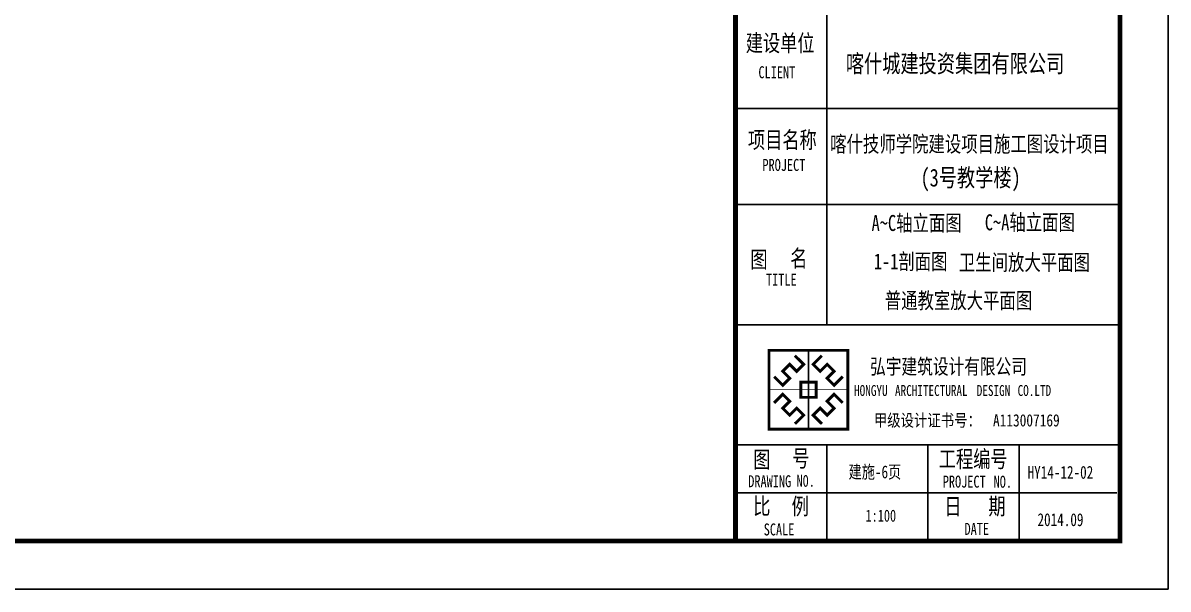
# Model space of a CAD drawing. Extents: x 28773 to 175644, y 7355 to 486294.
# Drawn here: x 130818 to 154644, y 7355 to 19136 of the extents above; entities that cross this region are included whole.
import ezdxf

# ---------------------------------------------------------------- set-up
doc = ezdxf.new("R2010")
doc.units = 0
doc.header["$LTSCALE"] = 1000
doc.header["$MEASUREMENT"] = 0
for name, color, linetype in [('PUB_TITLE', 7, 'Continuous'), ('TK', 126, 'Continuous'), ('TWT_TITLE', 7, 'Continuous')]:
    doc.layers.add(name, color=color, linetype=linetype)
doc.styles.add('-宋体', font='', dxfattribs={"width": 0.8})
doc.styles.add('_TEL_DIM', font='simhei.ttf', dxfattribs={"width": 0.8, "height": 3.5})
doc.styles.get('-宋体').set_extended_font_data('SimSun')

# ---------------------------------------------------------------- blocks, each defined once
blk = doc.blocks.new('logo')
at = {"color": 6}
blk.add_line((1004, 2011), (1004, 0), dxfattribs=at)
at = {"color": 6, "const_width": 74.6}
for points in [[(0, 2011), (2008, 2011), (2008, 0), (0, 0)], [(809, 1198), (1199, 1198), (1199, 813), (809, 813)]]:
    blk.add_lwpolyline(points, close=True, dxfattribs=at)
at = {"color": 6}
blk.add_lwpolyline([(0, 2011), (2008, 2011), (2008, 0), (0, 0)], close=True, dxfattribs=at)
for points, const_width in [([(660, 1874), (883, 1654), (704, 1475), (526, 1653), (350, 1477), (528, 1299), (350, 1120), (129, 1340)], 74.6), ([(1004, 2011), (1004, 0)], 15.2), ([(1348, 1874), (1125, 1654), (1304, 1475), (1482, 1653), (1658, 1477), (1480, 1299), (1659, 1120), (1879, 1340)], 74.6), ([(0, 1006), (2008, 1006)], 15.2), ([(660, 137), (883, 357), (704, 536), (526, 358), (350, 534), (528, 712), (350, 891), (129, 671)], 74.6), ([(1348, 137), (1125, 357), (1304, 536), (1482, 358), (1658, 534), (1480, 712), (1659, 891), (1879, 671)], 74.6)]:
    blk.add_lwpolyline(points, dxfattribs=dict(at, const_width=const_width))

msp = doc.modelspace()

# ---------------------------------------------------------------- linework, layer by layer
for p, q in [((145644, 8354), (145644, 65754)), ((147544, 12855), (147544, 19355)), ((146844, 12855), (153644, 12855)), ((146844, 10355), (153644, 10355)), ((146844, 10355), (153579, 10355)), ((147544, 8354), (147544, 10355)), ((149644, 8354), (149644, 10355)), ((151544, 8354), (151544, 10355)), ((145644, 9355), (153579, 9355)), ((147844, 9355), (148044, 9355)), ((153644, 8354), (146844, 8354)), ((146844, 8354), (148544, 8354)), ((153644, 8355), (147692, 8355))]:
    msp.add_line(p, q)
at = {"const_width": 34}
for points in [[(145644, 17355), (153644, 17355)], [(145644, 15355), (153644, 15355)], [(145644, 12855), (153644, 12855)], [(145644, 10355), (153644, 10355)]]:
    msp.add_lwpolyline(points, dxfattribs=at)
msp.add_point((153644, 8355))
at = {"layer": 'PUB_TITLE', "const_width": 100}
msp.add_lwpolyline([(145644, 65754), (153644, 65754), (153644, 8355), (145644, 8355)], close=True, dxfattribs=at)
at = {"layer": 'TWT_TITLE'}
msp.add_lwpolyline([(70544, 7355), (154644, 7355), (154644, 66755), (70544, 66755)], close=True, dxfattribs=at)
at = {"layer": 'TWT_TITLE', "const_width": 100}
msp.add_lwpolyline([(73044, 8355), (153644, 8355), (153644, 65755), (73044, 65755)], close=True, dxfattribs=at)

# ---------------------------------------------------------------- block references
at = {"color": 5, "xscale": 0.8162497763114516, "yscale": 0.8162497763405554, "zscale": 0.8162497763138338}
msp.add_blockref('logo', (146341, 10682), dxfattribs=at)

# ---------------------------------------------------------------- texts
at = {"style": '-宋体', "width": 0.75}
for s, height, p in [('建设单位', 350, (145857, 18543)), ('喀什城建投资集团有限公司', 370.27, (147939, 18105)), ('CLIENT', 250, (146121, 17985)), ('项目名称', 350, (145902, 16527)), ('喀什技师学院建设项目施工图设计项目', 333.25, (147613, 16451)), ('PROJECT', 250, (146204, 16056)), ('(3号教学楼)', 370.3, (149495, 15731)), ('A~C轴立面图', 333.2, (148475, 14806)), ('C~A轴立面图', 333.2, (150831, 14820)), ('图', 350, (145953, 14037)), ('名', 350, (146782, 14062)), ('1-1剖面图', 333.2, (148522, 14006)), ('卫生间放大平面图', 333.2, (150291, 13987)), ('TITLE', 250, (146279, 13670)), ('普通教室放大平面图', 333.2, (148749, 13193)), ('图', 350, (146011, 9875)), ('号', 350, (146823, 9899)), ('工程编号', 350, (149873, 9887)), ('建施-6页', 267.7, (147997, 9660)), ('HY14-12-02', 267.7, (151721, 9651)), ('DRAWING', 250, (145909, 9474)), ('N0.', 250, (146913, 9484)), ('PROJECT', 250, (149956, 9466)), ('NO.', 250, (151014, 9464)), ('比', 350, (146013, 8909)), ('例', 350, (146812, 8903)), ('期', 350, (150904, 8903)), ('日', 350, (149989, 8900)), ('1:100', 250, (148348, 8758)), ('2014.09', 267.7, (151927, 8665)), ('SCALE', 250, (146231, 8471)), ('DATE', 250, (150409, 8483))]:
    msp.add_text(s, height=height, dxfattribs=at).set_placement(p)
at = {"layer": 'TK', "color": 9}
for s, height, style, width, p in [('弘宇建筑设计有限公司', 319, '-宋体', 0.75, (148444, 11827)), ('HONGYU', 227.8, '-宋体', 0.75, (148111, 11373, 0)), ('ARCHITECTURAL', 227.85, '-宋体', 0.75, (148962, 11373, 0)), ('DESIGN', 227.8, '-宋体', 0.75, (150663, 11373, 0)), ('CO.LTD', 227.8, '-宋体', 0.75, (151513, 11373, 0)), ('甲级设计证书号：', 255.1, '_TEL_DIM', 0.8, (148522, 10739)), ('A113007169', 255.1, '_TEL_DIM', 0.8, (151001, 10739))]:
    msp.add_text(s, height=height, dxfattribs=dict(at, style=style, width=width)).set_placement(p)

doc.saveas('drawing.dxf')
